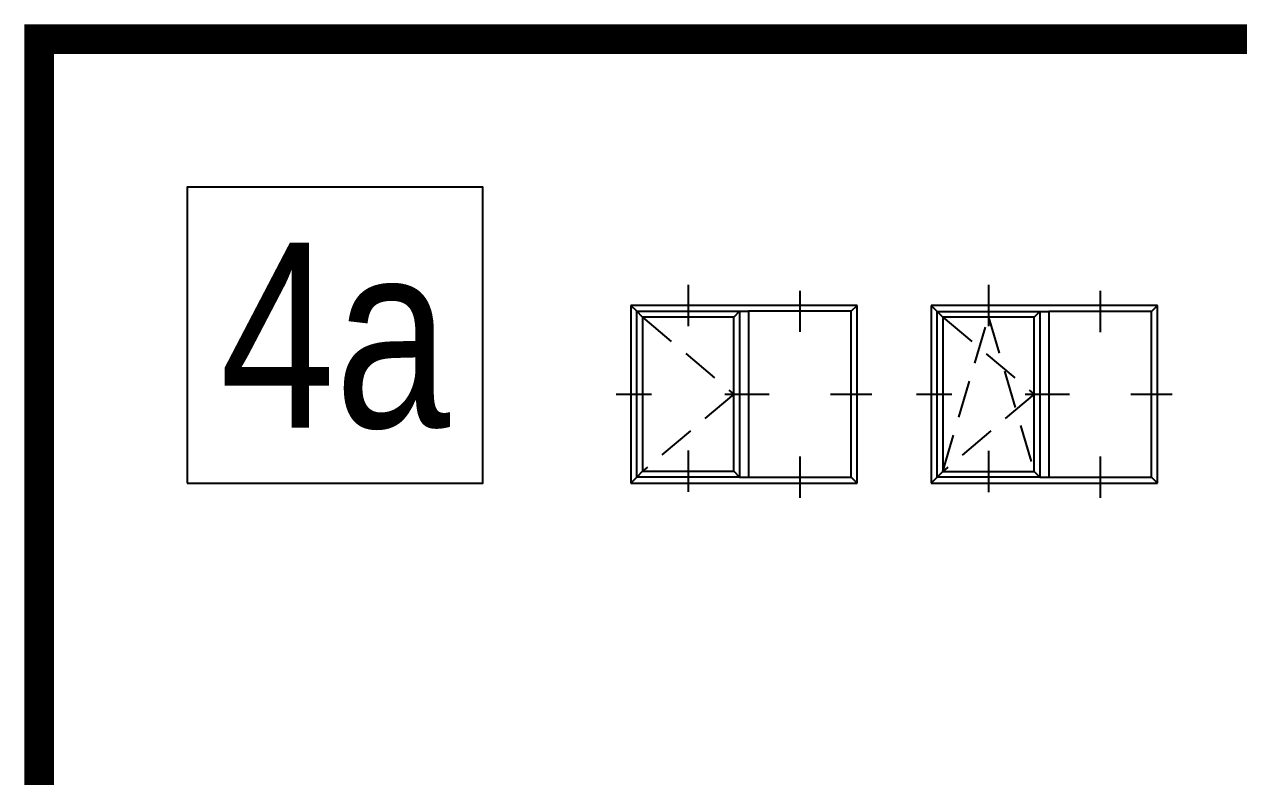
# Model space of a CAD drawing. Header units: millimetres. Extents: x -158 to 6343, y 4572 to 7765.
# Drawn here: x 2257 to 2667.4, y 5607.6 to 5861.8 of the extents above; entities that cross this region are included whole.
import ezdxf
from ezdxf.enums import TextEntityAlignment as Align

# ---------------------------------------------------------------- set-up
doc = ezdxf.new("R2010")
doc.units = ezdxf.units.MM
doc.header["$LTSCALE"] = 0.2
doc.linetypes.add('DASHED2', pattern=[9.525, 6.35, -3.175])
doc.layers.add('RI-LAYOUT', color=7, linetype='Continuous')
doc.layers.add('RI-TEXT-TECHN', color=7, linetype='Continuous')
doc.styles.add('T6', font='arial.ttf', dxfattribs={"width": 0.8, "height": 3.5})

# ---------------------------------------------------------------- blocks, each defined once
blk = doc.blocks.new('info-assembly-nr')
at = {"layer": 'RI-LAYOUT'}
blk.add_lwpolyline([(0, 0), (4, 0), (4, 4), (0, 4)], close=True, dxfattribs=at)
at = {"layer": 'RI-TEXT-TECHN', "style": 'T6', "width": 0.8}
blk.add_attdef('ASSEMBLY-NR', text='', height=2.5, dxfattribs=at).set_placement((2, 2), align=Align.MIDDLE_CENTER)

msp = doc.modelspace()

# ---------------------------------------------------------------- linework, layer by layer
at = {"layer": 'RI-LAYOUT'}
for p, q in [((2481.39, 5773.77), (2481.39, 5759.8)), ((2519.1, 5771.78), (2519.1, 5757.82)), ((2582.89, 5773.75), (2582.89, 5759.79)), ((2620.6, 5771.77), (2620.6, 5757.8)), ((2538.45, 5766.78), (2462.04, 5766.78)), ((2462.04, 5766.78), (2462.04, 5706.78)), ((2464.02, 5764.8), (2462.04, 5766.78)), ((2536.46, 5764.8), (2538.45, 5766.78)), ((2538.45, 5706.78), (2538.45, 5766.78)), ((2639.95, 5766.77), (2563.54, 5766.77)), ((2563.54, 5766.77), (2563.54, 5706.77)), ((2565.52, 5764.79), (2563.54, 5766.77)), ((2637.96, 5764.78), (2639.95, 5766.77)), ((2639.95, 5706.77), (2639.95, 5766.77)), ((2464.02, 5764.8), (2498.76, 5764.8)), ((2464.02, 5708.76), (2464.02, 5764.8)), ((2466.01, 5762.82), (2464.02, 5764.8)), ((2496.77, 5762.82), (2466.01, 5762.82)), ((2466.01, 5762.82), (2466.01, 5710.75)), ((2498.76, 5764.8), (2496.77, 5762.82)), ((2496.77, 5710.75), (2496.77, 5762.82)), ((2498.76, 5764.8), (2498.76, 5708.76)), ((2498.76, 5764.8), (2501.73, 5764.8)), ((2501.73, 5764.8), (2501.73, 5708.76)), ((2536.46, 5764.8), (2501.73, 5764.8)), ((2536.46, 5708.76), (2536.46, 5764.8)), ((2565.52, 5764.79), (2600.26, 5764.79)), ((2565.52, 5708.75), (2565.52, 5764.79)), ((2567.51, 5762.8), (2565.52, 5764.79)), ((2598.27, 5762.8), (2567.51, 5762.8)), ((2567.51, 5762.8), (2567.51, 5710.73)), ((2600.26, 5764.79), (2598.27, 5762.8)), ((2598.27, 5710.73), (2598.27, 5762.8)), ((2600.26, 5764.79), (2600.26, 5708.75)), ((2600.26, 5764.79), (2603.23, 5764.79)), ((2603.23, 5764.78), (2603.23, 5708.75)), ((2637.96, 5764.78), (2603.23, 5764.78)), ((2637.96, 5708.75), (2637.96, 5764.78)), ((2457.04, 5736.78), (2469.02, 5736.78)), ((2493.76, 5736.78), (2508.71, 5736.78)), ((2529.48, 5736.78), (2543.45, 5736.78)), ((2558.54, 5736.77), (2570.52, 5736.77)), ((2595.26, 5736.77), (2610.21, 5736.77)), ((2630.98, 5736.77), (2644.95, 5736.77)), ((2481.39, 5717.73), (2481.39, 5703.77)), ((2582.89, 5717.72), (2582.89, 5703.75)), ((2519.1, 5715.75), (2519.1, 5701.78)), ((2620.6, 5715.73), (2620.6, 5701.77)), ((2464.02, 5708.76), (2462.04, 5706.78)), ((2466.01, 5710.75), (2464.02, 5708.76)), ((2498.76, 5708.76), (2464.02, 5708.76)), ((2466.01, 5710.75), (2496.77, 5710.75)), ((2496.77, 5710.75), (2498.76, 5708.76)), ((2498.76, 5708.76), (2501.73, 5708.76)), ((2501.73, 5708.76), (2536.46, 5708.76)), ((2536.46, 5708.76), (2538.45, 5706.78)), ((2565.52, 5708.75), (2563.54, 5706.77)), ((2567.51, 5710.73), (2565.52, 5708.75)), ((2600.26, 5708.75), (2565.52, 5708.75)), ((2567.51, 5710.73), (2598.27, 5710.73)), ((2598.27, 5710.73), (2600.26, 5708.75)), ((2600.26, 5708.75), (2603.23, 5708.75)), ((2603.23, 5708.75), (2637.96, 5708.75)), ((2637.96, 5708.75), (2639.95, 5706.77)), ((2462.04, 5706.78), (2538.45, 5706.78)), ((2563.54, 5706.77), (2639.95, 5706.77))]:
    msp.add_line(p, q, dxfattribs=at)
at = {"layer": 'RI-LAYOUT', "linetype": 'DASHED2', "ltscale": 10}
for p, q in [((2466.01, 5762.82), (2496.77, 5736.78)), ((2567.51, 5762.8), (2598.27, 5736.77)), ((2567.51, 5710.73), (2582.89, 5762.8)), ((2582.89, 5762.8), (2598.27, 5710.73)), ((2496.77, 5736.78), (2466.01, 5710.75)), ((2598.27, 5736.77), (2567.51, 5710.73))]:
    msp.add_line(p, q, dxfattribs=at)
at = {"layer": 'RI-LAYOUT', "const_width": 10}
msp.add_lwpolyline([(2262.04, 5358.33), (3060.89, 5358.33), (3060.89, 5856.78), (2262.04, 5856.78)], close=True, dxfattribs=at)

# ---------------------------------------------------------------- block references
at = {"xscale": 25, "yscale": 25}
msp.add_blockref('info-assembly-nr', (2312.04, 5706.78), dxfattribs=at).add_auto_attribs({'ASSEMBLY-NR': '4a'})

doc.saveas('drawing.dxf')
